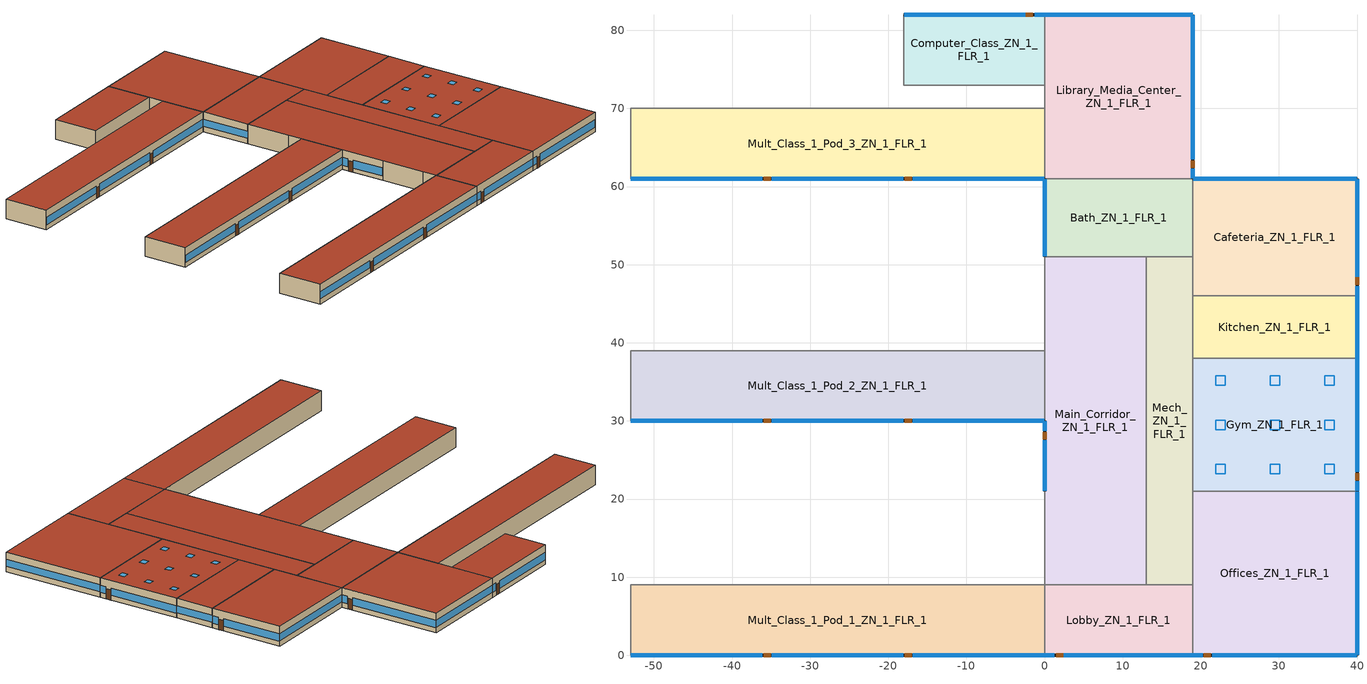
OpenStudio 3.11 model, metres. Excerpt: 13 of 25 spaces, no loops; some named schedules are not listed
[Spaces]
Library_Media_Center_ZN_1_FLR_1
 floor ground (Foundation F 0.9W/m*K Perim 40.0m Area 399.0m2): 19,82 19,61 0,61 0,82 z0
 wall outside: 19,61 19,82 0,82 z0:4
 wall to Computer_Class_ZN_1_FLR_1: 0,82 0,73 z0:4
 wall to Bath_ZN_1_FLR_1: 0,61 19,61 z0:4
 wall to Mult_Class_1_Pod_3_ZN_1_FLR_1: 0,70 0,61 z0:4
 wall to Corridor_Pod_3_ZN_1_FLR_1: 0,73 0,70 z0:4
 window: 19,61.05 19,62.27 / 19,63.49 19,81.95 z1.01:2.51; 18.95,82 0.05,82 z1.1:2.51
 door: 19,62.4 19,63.31 z0:2.13
 roof outside: 19,61 19,82 0,82 0,61 z4
Main_Corridor_ZN_1_FLR_1
 floor ground (Foundation F 0.9W/m*K Perim 9.0m Area 546.0m2): 13,51 13,9 0,9 0,51 z0
 wall outside: 0,30 0,21 z0:4
 wall to Lobby_ZN_1_FLR_1: 0,9 13,9 z0:4
 wall to Mult_Class_2_Pod_2_ZN_1_FLR_1: 0,51 0,42 z0:4
 wall to Mult_Class_2_Pod_1_ZN_1_FLR_1: 0,21 0,12 z0:4
 wall to Corridor_Pod_1_ZN_1_FLR_1: 0,12 0,9 z0:4
 wall to Bath_ZN_1_FLR_1: 13,51 0,51 z0:4
 wall to Mech_ZN_1_FLR_1: 13,9 13,51 z0:4
 wall to Corridor_Pod_2_ZN_1_FLR_1: 0,42 0,39 z0:4
 wall to Mult_Class_1_Pod_2_ZN_1_FLR_1: 0,39 0,30 z0:4
 window: 0,29.95 0,28.73 / 0,27.51 0,21.05 z0.88:2.52
 door: 0,28.58 0,27.67 z0:2.13
 roof outside: 13,9 13,51 0,51 0,9 z4
Kitchen_ZN_1_FLR_1
 floor ground (Foundation F 0.9W/m*K Perim 8.0m Area 168.0m2): 40,46 40,38 19,38 19,46 z0
 wall outside: 40,38 40,46 z0:4
 wall to Mech_ZN_1_FLR_1: 19,46 19,38 z0:4
 wall to Cafeteria_ZN_1_FLR_1: 40,46 19,46 z0:4
 wall to Gym_ZN_1_FLR_1: 19,38 40,38 z0:4
 window: 40,38.05 40,45.95 z1.1:2.52
 roof outside: 40,38 40,46 19,46 19,38 z4
Computer_Class_ZN_1_FLR_1
 floor ground (Foundation F 0.9W/m*K Perim 18.0m Area 162.0m2): 0,82 0,73 -18,73 -18,82 z0
 wall outside: 0,82 -18,82 z0:4
 wall to Corridor_Pod_3_ZN_1_FLR_1: -18,73 0,73 z0:4
 wall to Mult_Class_2_Pod_3_ZN_1_FLR_1: -18,82 -18,73 z0:4
 window: -0.05,82 -1.27,82 / -2.49,82 -17.95,82 z1:2.51
 door: -1.5,82 -2.42,82 z0:2.13
 roof outside: 0,73 0,82 -18,82 -18,73 z4
Mech_ZN_1_FLR_1
 floor ground (Foundation F 0.9W/m*K Perim 0.0m Area 252.0m2): 19,51 19,9 13,9 13,51 z0
 wall to Lobby_ZN_1_FLR_1: 13,9 19,9 z0:4
 wall to Offices_ZN_1_FLR_1: 19,9 19,21 z0:4
 wall to Gym_ZN_1_FLR_1: 19,21 19,38 z0:4
 wall to Bath_ZN_1_FLR_1: 19,51 13,51 z0:4
 wall to Cafeteria_ZN_1_FLR_1: 19,46 19,51 z0:4
 roof outside: 19,9 19,51 13,51 13,9 z4
Mult_Class_1_Pod_1_ZN_1_FLR_1
 floor ground (Foundation F 0.9W/m*K Perim 53.0m Area 477.0m2): 0,9 0,0 -53,0 -53,9 z0
 wall outside: -53,0 0,0 z0:4
 wall to Lobby_ZN_1_FLR_1: 0,0 0,9 z0:4
 wall to Corridor_Pod_1_ZN_1_FLR_1: 0,9 -53,9 z0:4
 wall to Corner_Class_1_Pod_1_ZN_1_FLR_1: -53,9 -53,0 z0:4
 window: -52.95,0 -36.13,0 / -34.91,0 -18.09,0 / -16.87,0 -0.05,0 z1.03:2.5
 door: -35.94,0 -35.02,0 / -17.88,0 -16.97,0 z0:2.13
 roof outside: 0,0 0,9 -53,9 -53,0 z4
Mult_Class_1_Pod_2_ZN_1_FLR_1
 floor ground (Foundation F 0.9W/m*K Perim 53.0m Area 477.0m2): 0,39 0,30 -53,30 -53,39 z0
 wall outside: -53,30 0,30 z0:4
 wall to Corner_Class_1_Pod_2_ZN_1_FLR_1: -53,39 -53,30 z0:4
 wall to Corridor_Pod_2_ZN_1_FLR_1: 0,39 -53,39 z0:4
 window: -52.95,30 -36.13,30 / -34.91,30 -18.09,30 / -16.87,30 -0.05,30 z1.03:2.5
 door: -35.94,30 -35.03,30 / -17.89,30 -16.98,30 z0:2.13
 roof outside: 0,30 0,39 -53,39 -53,30 z4
Cafeteria_ZN_1_FLR_1
 floor ground (Foundation F 0.9W/m*K Perim 36.0m Area 315.0m2): 40,61 40,46 19,46 19,61 z0
 wall outside: 40,46 40,61 19,61 z0:4
 wall to Bath_ZN_1_FLR_1: 19,61 19,51 z0:4
 window: 39.95,61 19.05,61 z1.1:2.51; 40,46.05 40,47.27 / 40,48.49 40,60.95 z0.97:2.51
 door: 40,47.45 40,48.37 z0:2.13
 roof outside: 40,46 40,61 19,61 19,46 z4
Bath_ZN_1_FLR_1
 floor ground (Foundation F 0.9W/m*K Perim 10.0m Area 190.0m2): 19,61 19,51 0,51 0,61 z0
 wall outside: 0,61 0,51 z0:4
 window: 0,60.95 0,51.05 z1.1:2.51
 roof outside: 19,51 19,61 0,61 0,51 z4
Gym_ZN_1_FLR_1
 floor ground (Foundation F 0.9W/m*K Perim 17.0m Area 357.0m2): 40,38 40,21 19,21 19,38 z0
 wall outside: 40,21 40,38 z0:4
 wall to Offices_ZN_1_FLR_1: 19,21 40,21 z0:4
 window: 40,21.05 40,22.27 / 40,23.49 40,37.95 z0.99:2.51
 door: 40,22.38 40,23.3 z0:2.13
 roof outside: 40,21 40,38 19,38 19,21 z4
 skylight: 21.89,23.22 23.11,23.22 23.11,24.44 21.89,24.44 z4; 28.89,23.22 30.11,23.22 30.11,24.44 28.89,24.44 z4; 35.89,23.22 37.11,23.22 37.11,24.44 35.89,24.44 z4; 21.89,28.89 23.11,28.89 23.11,30.11 21.89,30.11 z4; 28.89,28.89 30.11,28.89 30.11,30.11 28.89,30.11 z4; 35.89,28.89 37.11,28.89 37.11,30.11 35.89,30.11 z4; 21.89,34.56 23.11,34.56 23.11,35.78 21.89,35.78 z4; 28.89,34.56 30.11,34.56 30.11,35.78 28.89,35.78 z4; 35.89,34.56 37.11,34.56 37.11,35.78 35.89,35.78 z4
Lobby_ZN_1_FLR_1
 floor ground (Foundation F 0.9W/m*K Perim 19.0m Area 171.0m2): 19,9 19,0 0,0 0,9 z0
 wall outside: 0,0 19,0 z0:4
 wall to Offices_ZN_1_FLR_1: 19,0 19,9 z0:4
 window: 0.05,0 1.27,0 / 2.49,0 18.95,0 z1:2.51
 door: 1.5,0 2.41,0 z0:2.13
 roof outside: 19,0 19,9 0,9 0,0 z4
Offices_ZN_1_FLR_1
 floor ground (Foundation F 0.9W/m*K Perim 42.0m Area 441.0m2): 40,21 40,0 19,0 19,21 z0
 wall outside: 19,0 40,0 40,21 z0:4
 window: 19.05,0 20.27,0 / 21.49,0 39.95,0 z1.01:2.51; 40,0.05 40,20.95 z1.1:2.51
 door: 20.39,0 21.3,0 z0:2.13
 roof outside: 40,0 40,21 19,21 19,0 z4
Mult_Class_1_Pod_3_ZN_1_FLR_1
 floor ground (Foundation F 0.9W/m*K Perim 53.0m Area 477.0m2): 0,70 0,61 -53,61 -53,70 z0
 wall outside: -53,61 0,61 z0:4
 wall to Corridor_Pod_3_ZN_1_FLR_1: 0,70 -53,70 z0:4
 wall to Corner_Class_1_Pod_3_ZN_1_FLR_1: -53,70 -53,61 z0:4
 window: -52.95,61 -36.13,61 / -34.91,61 -18.09,61 / -16.87,61 -0.05,61 z1.03:2.5
 door: -35.96,61 -35.05,61 / -17.92,61 -17.01,61 z0:2.13
 roof outside: 0,61 0,70 -53,70 -53,61 z4
[Site]
New York-John F Kennedy Intl AP_NY_USA: Latitude {deg}=40.65; Longitude {deg}=-73.8; Time Zone {hr}=-5; Elevation {m}=5; Terrain=City
[Building]
DOE Prototype PrimarySchool: North Axis {deg}=0; Default Construction Set=90.1-2013 - PriSchl - ASHRAE 169-2013-4A; Standards Number of Stories=1; Standards Number of Above Ground Stories=1; Standards Building Type=PrimarySchool
[SizingPeriod:DesignDay] Barometric Pressure {Pa}=101241; Rain Indicator=No; Snow Indicator=No; Day of Month=21; Daylight Saving Time Indicator=No; Humidity Condition Type=Wetbulb; Dry-Bulb Temperature Range Modifier Type=DefaultMultipliers
Name | Maximum Dry-Bulb Temperature {C} | Daily Dry-Bulb Temperature Range {deltaC} | Wind Speed {m/s} | Wind Direction {deg} | Month | Day Type | Wetbulb or DewPoint at Maximum Dry-Bulb {C} | Solar Model Indicator | ASHRAE Clear Sky Optical Depth for Beam Irradiance | ASHRAE Clear Sky Optical Depth for Diffuse Irradiance | Sky Clearness
New.York-John.F.Kennedy.Intl.AP_NY_USA Ann Clg .4% Condns DB=>MWB | 32.1 | 7.4 | 5.6 | 230 | 7 | SummerDesignDay | 23.1 | ASHRAETau | 0.541 | 1.8
New.York-John.F.Kennedy.Intl.AP_NY_USA Ann Clg .4% Condns WB=>MDB | 29.1 | 7.4 | 5.6 | 230 | 7 | SummerDesignDay | 25 | ASHRAETau | 0.541 | 1.8
New.York-John.F.Kennedy.Intl.AP_NY_USA Ann Htg 99.6% Condns DB | -10.7 | 0 | 7.5 | 320 | 1 | WinterDesignDay | -10.7 | ASHRAEClearSky |  |  | 0
[ClimateZones]
Climate Zone Institution Name 1=ASHRAE; Climate Zone Document Name 1=ANSI/ASHRAE Standard 169; Climate Zone Document Year 1=2006; Climate Zone Value 1=4A
[Site:WaterMainsTemperature]
Calculation Method=Correlation; Annual Average Outdoor Air Temperature {C}=12.4667; Maximum Difference In Monthly Average Outdoor Air Temperatures {deltaC}=25.2; Temperature Multiplier=1; Temperature Offset {deltaC}=0
[Site:GroundTemperature:Shallow]
6, 2.1, 1.1, 2, 7.2, 13.1, 18.7, 22.7, 23.9, 22, 17.5, 11.7
[Site:GroundTemperature:Deep]
11.8, 9, 7.2, 6.7, 7.7, 10.1, 13, 15.9, 17.8, 18.2, 17.1, 14.8
[Site:GroundTemperature:FCfactorMethod]
January Ground Temperature {C}=14; February Ground Temperature {C}=7.3; March Ground Temperature {C}=3.3; April Ground Temperature {C}=1.2; May Ground Temperature {C}=-0.2; June Ground Temperature {C}=5.6; July Ground Temperature {C}=10.9; August Ground Temperature {C}=16.1; September Ground Temperature {C}=21.7; October Ground Temperature {C}=25; November Ground Temperature {C}=24.8; December Ground Temperature {C}=19.9
[Construction:FfactorGroundFloor] F-Factor {W/m-K}=0.899982
Name | Area {m2} | PerimeterExposed {m}
Foundation F 0.9W/m*K Perim 19.0m Area 171.0m2 | 171 | 19
Foundation F 0.9W/m*K Perim 40.0m Area 399.0m2 | 399 | 40
Foundation F 0.9W/m*K Perim 17.0m Area 357.0m2 | 357 | 17
Foundation F 0.9W/m*K Perim 53.0m Area 477.0m2 | 477 | 53
Foundation F 0.9W/m*K Perim 8.0m Area 168.0m2 | 168 | 8
Foundation F 0.9W/m*K Perim 9.0m Area 546.0m2 | 546 | 9
Foundation F 0.9W/m*K Perim 18.0m Area 162.0m2 | 162 | 18
Foundation F 0.9W/m*K Perim 0.0m Area 252.0m2 | 252 | 0
Foundation F 0.9W/m*K Perim 36.0m Area 315.0m2 | 315 | 36
Foundation F 0.9W/m*K Perim 42.0m Area 441.0m2 | 441 | 42
Foundation F 0.9W/m*K Perim 10.0m Area 190.0m2 | 190 | 10
[DefaultConstructionSet]
90.1-2013 - PriSchl - ASHRAE 169-2013-4A: Default Exterior Surface Constructions=Default Surface Constructions 1; Default Interior Surface Constructions=Default Surface Constructions 2; Default Ground Contact Surface Constructions=Default Surface Constructions 3; Default Exterior SubSurface Constructions=Default Sub Surface Constructions 1; Default Interior SubSurface Constructions=Default Sub Surface Constructions 2; Interior Partition Construction=Typical Interior Partition
[DefaultSurfaceConstructions]
Name | Floor Construction | Wall Construction | Roof Ceiling Construction
Default Surface Constructions 1 | Typical Insulated Exterior Mass Floor R-17.54 | Typical Insulated Steel Framed Exterior Wall R-15.63 | Typical IEAD Roof R-31.25
Default Surface Constructions 2 | Typical Interior Floor | Typical Interior Wall | Typical Interior Ceiling
Default Surface Constructions 3 | Typical Insulated Carpeted 8in Slab Floor | Typical Insulated Basement Mass Wall
[Construction]
Typical Insulated Exterior Mass Floor R-17.54: Typical Insulation R-14.97, 4 in. Normalweight Concrete Floor, Typical Carpet Pad
Typical Insulated Steel Framed Exterior Wall R-15.63: 25mm Stucco, 5/8 in. Gypsum Board, Typical Insulation R-13.45, 5/8 in. Gypsum Board
Typical IEAD Roof R-31.25: Roof Membrane, Typical Insulation R-30.13, Metal Roof Surface
Typical Interior Floor: 100mm Normalweight concrete floor, CP02 CARPET PAD
Typical Interior Wall: G01 13mm gypsum board, G01 13mm gypsum board
Typical Interior Ceiling: CP02 CARPET PAD, 100mm Normalweight concrete floor
Typical Insulated Carpeted 8in Slab Floor: 8 in. Normalweight Concrete Floor, Typical Carpet Pad
Typical Insulated Basement Mass Wall: 8 in. Concrete Block Basement Wall
U 0.42 SHGC 0.4 Simple Glazing: U 0.42 SHGC 0.4 Simple Glazing
U 0.5 SHGC 0.4 Simple Glazing: U 0.5 SHGC 0.4 Simple Glazing
Typical Insulated Metal Door R-2.0: F08 Metal surface, Typical Insulation R-1.15
U 0.77 SHGC 0.4 Simple Glazing: U 0.77 SHGC 0.4 Simple Glazing
Typical Overhead Door R-2.0: Typical Insulation R-1.15 1
Typical Interior Window: Clear 3mm
Typical Interior Door; Typical Interior Partition: G05 25mm wood
InteriorFurnishings: Std Wood 6inch
[Material:NoMass] Roughness=Smooth; Thermal Absorptance=0.9; Solar Absorptance=0.7
Name | Thermal Resistance {m2-K/W} | Visible Absorptance
Typical Insulation R-14.97 | 2.63723 | 0.7
Typical Carpet Pad; CP02 CARPET PAD | 0.21648 | 0.8
Typical Insulation R-13.45 | 2.368 | 0.7
Typical Insulation R-30.13 | 5.30668 | 0.7
Typical Insulation R-1.15 | 0.202509 | 0.7
Typical Insulation R-1.15 1 | 0.202527 | 0.7
[Material] Thermal Absorptance=0.9
Name | Roughness | Thickness {m} | Conductivity {W/m-K} | Density {kg/m3} | Specific Heat {J/kg-K} | Solar Absorptance | Visible Absorptance
4 in. Normalweight Concrete Floor | MediumRough | 0.1016 | 2.31 | 2322 | 832 | 0.7 | 0.7
25mm Stucco | Smooth | 0.0254 | 0.72 | 1856 | 840 | 0.7 | 0.7
5/8 in. Gypsum Board | MediumSmooth | 0.0159 | 0.16 | 800 | 1090 | 0.7 | 0.7
Roof Membrane | VeryRough | 0.0095 | 0.16 | 1121.29 | 1460 | 0.7 | 0.7
Metal Roof Surface; F08 Metal surface | Smooth | 0.0008 | 45.28 | 7824 | 500 | 0.7 | 0.7
100mm Normalweight concrete floor | MediumRough | 0.1016 | 2.31045 | 2322 | 832.557 | 0.7 | 0.7
G01 13mm gypsum board | Smooth | 0.0127 | 0.160031 | 800.001 | 1090.73 | 0.7 | 0.5
8 in. Normalweight Concrete Floor | MediumRough | 0.2032 | 2.31 | 2322 | 832 | 0.7 | 0.7
8 in. Concrete Block Basement Wall | MediumRough | 0.2032 | 1.326 | 1842 | 912 | 0.7 | 0.7
G05 25mm wood | MediumSmooth | 0.0254 | 0.15 | 608 | 1630 | 0.5 | 0.5
Std Wood 6inch | MediumSmooth | 0.15 | 0.12 | 540 | 1210 | 0.7 | 0.7
[DefaultSubSurfaceConstructions]
Name | Fixed Window Construction | Operable Window Construction | Door Construction | Glass Door Construction | Overhead Door Construction | Skylight Construction | Tubular Daylight Dome Construction | Tubular Daylight Diffuser Construction
Default Sub Surface Constructions 1 | U 0.42 SHGC 0.4 Simple Glazing | U 0.5 SHGC 0.4 Simple Glazing | Typical Insulated Metal Door R-2.0 | U 0.77 SHGC 0.4 Simple Glazing | Typical Overhead Door R-2.0 | U 0.5 SHGC 0.4 Simple Glazing | Typical Interior Window | Typical Interior Window
Default Sub Surface Constructions 2 | Typical Interior Window | Typical Interior Window | Typical Interior Door
[WindowMaterial:SimpleGlazingSystem] Solar Heat Gain Coefficient=0.4; Visible Transmittance=0.81
Name | U-Factor {W/m2-K}
U 0.42 SHGC 0.4 Simple Glazing | 2.38487
U 0.5 SHGC 0.4 Simple Glazing | 2.83913
U 0.77 SHGC 0.4 Simple Glazing | 4.37226
[WindowMaterial:Glazing]
Clear 3mm: Optical Data Type=SpectralAverage; Thickness {m}=0.003; Solar Transmittance at Normal Incidence=0.837; Front Side Solar Reflectance at Normal Incidence=0.075; Back Side Solar Reflectance at Normal Incidence=0.075; Visible Transmittance at Normal Incidence=0.898; Front Side Visible Reflectance at Normal Incidence=0.081; Back Side Visible Reflectance at Normal Incidence=0.081; Infrared Transmittance at Normal Incidence=0; Front Side Infrared Hemispherical Emissivity=0.84; Back Side Infrared Hemispherical Emissivity=0.84; Conductivity {W/m-K}=0.9; Dirt Correction Factor for Solar and Visible Transmittance=1; Solar Diffusing=No
[Space] Building Story=Building Story 1; Part of Total Floor Area=Yes
Name | Space Type | Thermal Zone
Library_Media_Center_ZN_1_FLR_1 | PrimarySchool Library - 90.1-2013 | TZ-Library_Media_Center_ZN_1_FLR_1
Main_Corridor_ZN_1_FLR_1 | PrimarySchool Corridor - 90.1-2013 | TZ-Main_Corridor_ZN_1_FLR_1
Kitchen_ZN_1_FLR_1 | PrimarySchool Kitchen - 90.1-2013 | TZ-Kitchen_ZN_1_FLR_1
Mult_Class_1_Pod_3_ZN_1_FLR_1 | PrimarySchool Classroom - 90.1-2013 | TZ-Mult_Class_1_Pod_3_ZN_1_FLR_1
Computer_Class_ZN_1_FLR_1 | PrimarySchool ComputerRoom - 90.1-2013 | TZ-Computer_Class_ZN_1_FLR_1
Mult_Class_1_Pod_2_ZN_1_FLR_1 | PrimarySchool Classroom - 90.1-2013 | TZ-Mult_Class_1_Pod_2_ZN_1_FLR_1
Mult_Class_1_Pod_1_ZN_1_FLR_1 | PrimarySchool Classroom - 90.1-2013 | TZ-Mult_Class_1_Pod_1_ZN_1_FLR_1
Mech_ZN_1_FLR_1 | PrimarySchool Mechanical - 90.1-2013 | TZ-Mech_ZN_1_FLR_1
Cafeteria_ZN_1_FLR_1 | PrimarySchool Cafeteria - 90.1-2013 | TZ-Cafeteria_ZN_1_FLR_1
Bath_ZN_1_FLR_1 | PrimarySchool Restroom - 90.1-2013 | TZ-Bath_ZN_1_FLR_1
Offices_ZN_1_FLR_1 | PrimarySchool Office - 90.1-2013 | TZ-Offices_ZN_1_FLR_1
Gym_ZN_1_FLR_1 | PrimarySchool Gym - 90.1-2013 | TZ-Gym_ZN_1_FLR_1
Lobby_ZN_1_FLR_1 | PrimarySchool Lobby - 90.1-2013 | TZ-Lobby_ZN_1_FLR_1
[BuildingStory]
Building Story 1: Nominal Z Coordinate {m}=0
[ThermalZone] Use Ideal Air Loads=No
Name | Primary Daylighting Control | Fraction of Zone Controlled by Primary Daylighting Control | Secondary Daylighting Control | Fraction of Zone Controlled by Secondary Daylighting Control | Thermostat
TZ-Mult_Class_1_Pod_2_ZN_1_FLR_1 | Mult_Class_1_Pod_2_ZN_1_FLR_1 Daylt Sensor 1 | 0.278 | Mult_Class_1_Pod_2_ZN_1_FLR_1 Daylt Sensor 2 | 0.278 | PrimarySchool Classroom - 90.1-2013 Thermostat
TZ-Lobby_ZN_1_FLR_1 | Lobby_ZN_1_FLR_1 Daylt Sensor 1 | 0.279 | Lobby_ZN_1_FLR_1 Daylt Sensor 2 | 0.279 | PrimarySchool Lobby - 90.1-2013 Thermostat
TZ-Mult_Class_1_Pod_3_ZN_1_FLR_1 | Mult_Class_1_Pod_3_ZN_1_FLR_1 Daylt Sensor 1 | 0.278 | Mult_Class_1_Pod_3_ZN_1_FLR_1 Daylt Sensor 2 | 0.278 | PrimarySchool Classroom - 90.1-2013 Thermostat 3
TZ-Main_Corridor_ZN_1_FLR_1 | Main_Corridor_ZN_1_FLR_1 Daylt Sensor 1 | 0.053 | Main_Corridor_ZN_1_FLR_1 Daylt Sensor 2 | 0.053 | PrimarySchool Corridor - 90.1-2013 Thermostat 1
TZ-Bath_ZN_1_FLR_1 | Bath_ZN_1_FLR_1 Daylt Sensor 1 | 0.132 | Bath_ZN_1_FLR_1 Daylt Sensor 2 | 0.132 | PrimarySchool Restroom - 90.1-2013 Thermostat
TZ-Gym_ZN_1_FLR_1 | Gym_ZN_1_FLR_1 Daylt Sensor 1 | 0.487 | Gym_ZN_1_FLR_1 Daylt Sensor 2 | 0.487 | PrimarySchool Gym - 90.1-2013 Thermostat
TZ-Offices_ZN_1_FLR_1 | Offices_ZN_1_FLR_1 Daylt Sensor 1 | 0.224 |  |  | PrimarySchool Office - 90.1-2013 Thermostat
TZ-Computer_Class_ZN_1_FLR_1 | Computer_Class_ZN_1_FLR_1 Daylt Sensor 1 | 0.279 | Computer_Class_ZN_1_FLR_1 Daylt Sensor 2 | 0.279 | PrimarySchool ComputerRoom - 90.1-2013 Thermostat
TZ-Library_Media_Center_ZN_1_FLR_1 | Library_Media_Center_ZN_1_FLR_1 Daylt Sensor 1 | 0.236 | Library_Media_Center_ZN_1_FLR_1 Daylt Sensor 2 | 0.204 | PrimarySchool Library - 90.1-2013 Thermostat
TZ-Kitchen_ZN_1_FLR_1 | Kitchen_ZN_1_FLR_1 Daylt Sensor 1 | 0.12 | Kitchen_ZN_1_FLR_1 Daylt Sensor 2 | 0.12 | PrimarySchool Kitchen - 90.1-2013 Thermostat
TZ-Cafeteria_ZN_1_FLR_1 | Cafeteria_ZN_1_FLR_1 Daylt Sensor 1 | 0.267 | Cafeteria_ZN_1_FLR_1 Daylt Sensor 2 | 0.227 | PrimarySchool Cafeteria - 90.1-2013 Thermostat
TZ-Mech_ZN_1_FLR_1 |  |  |  |  | PrimarySchool Mechanical - 90.1-2013 Thermostat
TZ-Mult_Class_1_Pod_1_ZN_1_FLR_1 | Mult_Class_1_Pod_1_ZN_1_FLR_1 Daylt Sensor 1 | 0.278 | Mult_Class_1_Pod_1_ZN_1_FLR_1 Daylt Sensor 2 | 0.278 | PrimarySchool Classroom - 90.1-2013 Thermostat 5
[SpaceType] Standards Building Type=PrimarySchool
Name | Default Schedule Set | Design Specification Outdoor Air Object | Standards Space Type
PrimarySchool Office - 90.1-2013 | PrimarySchool Office Schedule Set | PrimarySchool Office Ventilation | Office
PrimarySchool Lobby - 90.1-2013 | PrimarySchool Lobby Schedule Set | PrimarySchool Lobby Ventilation | Lobby
PrimarySchool Gym - 90.1-2013 | PrimarySchool Gym Schedule Set | PrimarySchool Gym Ventilation | Gym
PrimarySchool Mechanical - 90.1-2013 | PrimarySchool Mechanical Schedule Set | PrimarySchool Mechanical Ventilation | Mechanical
PrimarySchool Cafeteria - 90.1-2013 | PrimarySchool Cafeteria Schedule Set | PrimarySchool Cafeteria Ventilation | Cafeteria
PrimarySchool Kitchen - 90.1-2013 | PrimarySchool Kitchen Schedule Set | PrimarySchool Kitchen Ventilation | Kitchen
PrimarySchool Restroom - 90.1-2013 | PrimarySchool Restroom Schedule Set | PrimarySchool Restroom Ventilation | Restroom
PrimarySchool Corridor - 90.1-2013 | PrimarySchool Corridor Schedule Set | PrimarySchool Corridor Ventilation | Corridor
PrimarySchool Classroom - 90.1-2013 | PrimarySchool Classroom Schedule Set | PrimarySchool Classroom Ventilation | Classroom
PrimarySchool ComputerRoom - 90.1-2013 | PrimarySchool ComputerRoom Schedule Set | PrimarySchool ComputerRoom Ventilation | ComputerRoom
PrimarySchool Library - 90.1-2013 | PrimarySchool Library Schedule Set | PrimarySchool Library Ventilation | Library
[People:Definition] Number of People Calculation Method=People/Area; Fraction Radiant=0.3; Thermal Comfort Model Type 1=AdaptiveASH55
Name | People per Space Floor Area {person/m2}
PrimarySchool Cafeteria People Definition | 1.07639
PrimarySchool Classroom People Definition; PrimarySchool ComputerRoom People Definition | 0.269098
PrimarySchool Gym People Definition | 0.322917
PrimarySchool Kitchen People Definition | 0.160705
PrimarySchool Library People Definition | 0.107639
PrimarySchool Office People Definition | 0.0538196
[People] Work Efficiency Schedule=Work Efficiency Schedule; Clothing Insulation Calculation Method=ClothingInsulationSchedule; Clothing Insulation Schedule=Clothing Schedule; Air Velocity Schedule=Air Velocity Schedule; Multiplier=1
Name | People Definition | Space or SpaceType
PrimarySchool Cafeteria People | PrimarySchool Cafeteria People Definition | PrimarySchool Cafeteria - 90.1-2013
PrimarySchool Classroom People | PrimarySchool Classroom People Definition | PrimarySchool Classroom - 90.1-2013
PrimarySchool ComputerRoom People | PrimarySchool ComputerRoom People Definition | PrimarySchool ComputerRoom - 90.1-2013
PrimarySchool Gym People | PrimarySchool Gym People Definition | PrimarySchool Gym - 90.1-2013
PrimarySchool Kitchen People | PrimarySchool Kitchen People Definition | PrimarySchool Kitchen - 90.1-2013
PrimarySchool Library People | PrimarySchool Library People Definition | PrimarySchool Library - 90.1-2013
PrimarySchool Office People | PrimarySchool Office People Definition | PrimarySchool Office - 90.1-2013
[Lights:Definition] Design Level Calculation Method=Watts/Area; Fraction Radiant=0.37; Fraction Visible=0.2; Return Air Fraction=0
Name | Watts per Space Floor Area {W/m2}
PrimarySchool Cafeteria Lights Definition | 6.99654
PrimarySchool Classroom Lights Definition; PrimarySchool ComputerRoom Lights Definition | 13.3472
PrimarySchool Corridor Lights Definition | 7.10418
PrimarySchool Gym Lights Definition | 7.75002
PrimarySchool Kitchen Lights Definition | 13.0243
PrimarySchool Library Lights Definition | 12.8091
PrimarySchool Lobby Lights Definition | 9.68752
PrimarySchool Mechanical Lights Definition | 4.52084
PrimarySchool Office Lights Definition | 11.9479
PrimarySchool Restroom Lights Definition | 10.5486
[Lights] Fraction Replaceable=1
Name | Lights Definition | Space or SpaceType
PrimarySchool Cafeteria Lights | PrimarySchool Cafeteria Lights Definition | PrimarySchool Cafeteria - 90.1-2013
PrimarySchool Classroom Lights | PrimarySchool Classroom Lights Definition | PrimarySchool Classroom - 90.1-2013
PrimarySchool ComputerRoom Lights | PrimarySchool ComputerRoom Lights Definition | PrimarySchool ComputerRoom - 90.1-2013
PrimarySchool Corridor Lights | PrimarySchool Corridor Lights Definition | PrimarySchool Corridor - 90.1-2013
PrimarySchool Gym Lights | PrimarySchool Gym Lights Definition | PrimarySchool Gym - 90.1-2013
PrimarySchool Kitchen Lights | PrimarySchool Kitchen Lights Definition | PrimarySchool Kitchen - 90.1-2013
PrimarySchool Library Lights | PrimarySchool Library Lights Definition | PrimarySchool Library - 90.1-2013
PrimarySchool Lobby Lights | PrimarySchool Lobby Lights Definition | PrimarySchool Lobby - 90.1-2013
PrimarySchool Mechanical Lights | PrimarySchool Mechanical Lights Definition | PrimarySchool Mechanical - 90.1-2013
PrimarySchool Office Lights | PrimarySchool Office Lights Definition | PrimarySchool Office - 90.1-2013
PrimarySchool Restroom Lights | PrimarySchool Restroom Lights Definition | PrimarySchool Restroom - 90.1-2013
[ElectricEquipment:Definition] Design Level Calculation Method=Watts/Area
Name | Watts per Space Floor Area {W/m2} | Fraction Latent | Fraction Radiant | Fraction Lost
PrimarySchool Cafeteria Elec Equip Definition | 25.3899 | 0 | 0.5 | 0
PrimarySchool Classroom Elec Equip Definition; PrimarySchool Library Elec Equip Definition | 14.9995 | 0 | 0.5 | 0
PrimarySchool ComputerRoom Elec Equip Definition | 20.0004 | 0 | 0.5 | 0
PrimarySchool Corridor Elec Equip Definition; PrimarySchool Lobby Elec Equip Definition; PrimarySchool Restroom Elec Equip Definition | 3.99987 | 0 | 0.5 | 0
PrimarySchool Gym Elec Equip Definition | 4.99984 | 0 | 0.5 | 0
PrimarySchool Kitchen Elec Equip Definition | 190.45 | 0.25 | 0.3 | 0.2
PrimarySchool Mechanical Elec Equip Definition | 9.99967 | 0 | 0.5 | 0
PrimarySchool Office Elec Equip Definition | 10.8005 | 0 | 0.5 | 0
[ElectricEquipment]
Name | Electric Equipment Definition | Space or SpaceType
PrimarySchool Cafeteria Elec Equip | PrimarySchool Cafeteria Elec Equip Definition | PrimarySchool Cafeteria - 90.1-2013
PrimarySchool Classroom Elec Equip | PrimarySchool Classroom Elec Equip Definition | PrimarySchool Classroom - 90.1-2013
PrimarySchool ComputerRoom Elec Equip | PrimarySchool ComputerRoom Elec Equip Definition | PrimarySchool ComputerRoom - 90.1-2013
PrimarySchool Corridor Elec Equip | PrimarySchool Corridor Elec Equip Definition | PrimarySchool Corridor - 90.1-2013
PrimarySchool Gym Elec Equip | PrimarySchool Gym Elec Equip Definition | PrimarySchool Gym - 90.1-2013
PrimarySchool Kitchen Elec Equip | PrimarySchool Kitchen Elec Equip Definition | PrimarySchool Kitchen - 90.1-2013
PrimarySchool Library Elec Equip | PrimarySchool Library Elec Equip Definition | PrimarySchool Library - 90.1-2013
PrimarySchool Lobby Elec Equip | PrimarySchool Lobby Elec Equip Definition | PrimarySchool Lobby - 90.1-2013
PrimarySchool Mechanical Elec Equip | PrimarySchool Mechanical Elec Equip Definition | PrimarySchool Mechanical - 90.1-2013
PrimarySchool Office Elec Equip | PrimarySchool Office Elec Equip Definition | PrimarySchool Office - 90.1-2013
PrimarySchool Restroom Elec Equip | PrimarySchool Restroom Elec Equip Definition | PrimarySchool Restroom - 90.1-2013
[DesignSpecification:OutdoorAir] Outdoor Air Method=Sum
Name | Outdoor Air Flow per Person {m3/s-person} | Outdoor Air Flow per Floor Area {m3/s-m2}
PrimarySchool Cafeteria Ventilation; PrimarySchool Kitchen Ventilation | 0.00353961 | 0.0009144
PrimarySchool Classroom Ventilation; PrimarySchool ComputerRoom Ventilation; PrimarySchool Library Ventilation | 0.00471947 | 0.0006096
PrimarySchool Corridor Ventilation; PrimarySchool Lobby Ventilation; PrimarySchool Restroom Ventilation |  | 0.0003048
PrimarySchool Gym Ventilation |  | 0.001524
PrimarySchool Mechanical Ventilation |  | 0.0006096
PrimarySchool Office Ventilation | 0.00235974 | 0.0003048
[DefaultScheduleSet] People Activity Level Schedule=SchoolPrimary ACTIVITY_SCH
Name | Number of People Schedule | Lighting Schedule | Electric Equipment Schedule | Gas Equipment Schedule
PrimarySchool Cafeteria Schedule Set | SchoolPrimary BLDG_OCC_SCH_Cafeteria | SchoolPrimary BLDG_LIGHT_SCH_2013 | SchoolPrimary KITCHEN_ELEC_EQUIP_SCH
PrimarySchool Classroom Schedule Set | SchoolPrimary BLDG_OCC_SCH | SchoolPrimary BLDG_LIGHT_CLASSROOM_SCH_2013 | SchoolPrimary BLDG_EQUIP_SCH_2013
PrimarySchool ComputerRoom Schedule Set | SchoolPrimary BLDG_OCC_SCH_Extend | SchoolPrimary BLDG_LIGHT_CLASSROOM_SCH_2013 | SchoolPrimary BLDG_EQUIP_SCH_2013
PrimarySchool Corridor Schedule Set | SchoolPrimary BLDG_OCC_SCH | SchoolPrimary BLDG_LIGHT_CORRIDOR_SCH_2013 | SchoolPrimary BLDG_EQUIP_SCH_2013
PrimarySchool Gym Schedule Set | SchoolPrimary BLDG_OCC_SCH_Gym | SchoolPrimary BLDG_LIGHT_GYM_SCH_2013 | SchoolPrimary BLDG_EQUIP_SCH_2013
PrimarySchool Kitchen Schedule Set | SchoolPrimary BLDG_OCC_SCH | SchoolPrimary BLDG_LIGHT_SCH_2013 | SchoolPrimary KITCHEN_ELEC_EQUIP_SCH | SchoolPrimary KITCHEN_GAS_EQUIP_SCH
PrimarySchool Library Schedule Set | SchoolPrimary BLDG_OCC_SCH | SchoolPrimary BLDG_LIGHT_LIBRARY_SCH_2013 | SchoolPrimary BLDG_EQUIP_SCH_2013
PrimarySchool Lobby Schedule Set | SchoolPrimary BLDG_OCC_SCH | SchoolPrimary BLDG_LIGHT_LOBBYFLR1_SCH_2013 | SchoolPrimary BLDG_EQUIP_SCH_2013
PrimarySchool Mechanical Schedule Set | SchoolPrimary BLDG_OCC_SCH | SchoolPrimary BLDG_LIGHT_SCH_2013 | SchoolPrimary BLDG_EQUIP_SCH_2013
PrimarySchool Office Schedule Set | SchoolPrimary BLDG_OCC_SCH_Offices | SchoolPrimary BLDG_LIGHT_SCH_2013 | SchoolPrimary BLDG_EQUIP_SCH_2013
PrimarySchool Restroom Schedule Set | SchoolPrimary BLDG_OCC_SCH | SchoolPrimary BLDG_LIGHT_BATH_SCH_2013 | SchoolPrimary BLDG_EQUIP_SCH_2013
[GasEquipment:Definition]
PrimarySchool Kitchen Gas Equip Definition: Design Level Calculation Method=Watts/Area; Watts per Space Floor Area {W/m2}=1431.24; Fraction Latent=0.1; Fraction Radiant=0.2; Fraction Lost=0.7
[GasEquipment]
PrimarySchool Kitchen Gas Equip: Gas Equipment Definition=PrimarySchool Kitchen Gas Equip Definition; Space or SpaceType=PrimarySchool Kitchen - 90.1-2013
[SpaceInfiltration:DesignFlowRate] Design Flow Rate Calculation Method=Flow/ExteriorArea; Flow per Exterior Surface Area {m3/s-m2}=0.000570329; Velocity Term Coefficient=0; Density Basis=Outdoor
Name | Space or SpaceType | Schedule | Constant Term Coefficient | Temperature Term Coefficient | Velocity Squared Term Coefficient
Lobby_ZN_1_FLR_1 HVAC On Infiltration | Lobby_ZN_1_FLR_1 | Infiltration HVAC On Schedule | -0.0028 | 0.0037 | 0.0336
Lobby_ZN_1_FLR_1 HVAC Off Infiltration | Lobby_ZN_1_FLR_1 | Infiltration HVAC Off Schedule | 0 | 0.0073 | 0.0397
Library_Media_Center_ZN_1_FLR_1 HVAC On Infiltration | Library_Media_Center_ZN_1_FLR_1 | Infiltration HVAC On Schedule | -0.0028 | 0.0037 | 0.0336
Library_Media_Center_ZN_1_FLR_1 HVAC Off Infiltration | Library_Media_Center_ZN_1_FLR_1 | Infiltration HVAC Off Schedule | 0 | 0.0073 | 0.0397
Gym_ZN_1_FLR_1 HVAC On Infiltration | Gym_ZN_1_FLR_1 | Infiltration HVAC On Schedule | -0.0028 | 0.0037 | 0.0336
Gym_ZN_1_FLR_1 HVAC Off Infiltration | Gym_ZN_1_FLR_1 | Infiltration HVAC Off Schedule | 0 | 0.0073 | 0.0397
Mult_Class_1_Pod_3_ZN_1_FLR_1 HVAC On Infiltration | Mult_Class_1_Pod_3_ZN_1_FLR_1 | Infiltration HVAC On Schedule | -0.0028 | 0.0037 | 0.0336
Mult_Class_1_Pod_3_ZN_1_FLR_1 HVAC Off Infiltration | Mult_Class_1_Pod_3_ZN_1_FLR_1 | Infiltration HVAC Off Schedule | 0 | 0.0073 | 0.0397
Kitchen_ZN_1_FLR_1 HVAC On Infiltration | Kitchen_ZN_1_FLR_1 | Infiltration HVAC On Schedule | -0.0028 | 0.0037 | 0.0336
Kitchen_ZN_1_FLR_1 HVAC Off Infiltration | Kitchen_ZN_1_FLR_1 | Infiltration HVAC Off Schedule | 0 | 0.0073 | 0.0397
Main_Corridor_ZN_1_FLR_1 HVAC On Infiltration | Main_Corridor_ZN_1_FLR_1 | Infiltration HVAC On Schedule | -0.0028 | 0.0037 | 0.0336
Main_Corridor_ZN_1_FLR_1 HVAC Off Infiltration | Main_Corridor_ZN_1_FLR_1 | Infiltration HVAC Off Schedule | 0 | 0.0073 | 0.0397
Mult_Class_1_Pod_1_ZN_1_FLR_1 HVAC On Infiltration | Mult_Class_1_Pod_1_ZN_1_FLR_1 | Infiltration HVAC On Schedule | -0.0028 | 0.0037 | 0.0336
Mult_Class_1_Pod_1_ZN_1_FLR_1 HVAC Off Infiltration | Mult_Class_1_Pod_1_ZN_1_FLR_1 | Infiltration HVAC Off Schedule | 0 | 0.0073 | 0.0397
Computer_Class_ZN_1_FLR_1 HVAC On Infiltration | Computer_Class_ZN_1_FLR_1 | Infiltration HVAC On Schedule | -0.0028 | 0.0037 | 0.0336
Computer_Class_ZN_1_FLR_1 HVAC Off Infiltration | Computer_Class_ZN_1_FLR_1 | Infiltration HVAC Off Schedule | 0 | 0.0073 | 0.0397
Mult_Class_1_Pod_2_ZN_1_FLR_1 HVAC On Infiltration | Mult_Class_1_Pod_2_ZN_1_FLR_1 | Infiltration HVAC On Schedule | -0.0028 | 0.0037 | 0.0336
Mult_Class_1_Pod_2_ZN_1_FLR_1 HVAC Off Infiltration | Mult_Class_1_Pod_2_ZN_1_FLR_1 | Infiltration HVAC Off Schedule | 0 | 0.0073 | 0.0397
Mech_ZN_1_FLR_1 HVAC On Infiltration | Mech_ZN_1_FLR_1 | Infiltration HVAC On Schedule | -0.0028 | 0.0037 | 0.0336
Mech_ZN_1_FLR_1 HVAC Off Infiltration | Mech_ZN_1_FLR_1 | Infiltration HVAC Off Schedule | 0 | 0.0073 | 0.0397
Cafeteria_ZN_1_FLR_1 HVAC On Infiltration | Cafeteria_ZN_1_FLR_1 | Infiltration HVAC On Schedule | -0.0028 | 0.0037 | 0.0336
Cafeteria_ZN_1_FLR_1 HVAC Off Infiltration | Cafeteria_ZN_1_FLR_1 | Infiltration HVAC Off Schedule | 0 | 0.0073 | 0.0397
Offices_ZN_1_FLR_1 HVAC On Infiltration | Offices_ZN_1_FLR_1 | Infiltration HVAC On Schedule | -0.0028 | 0.0037 | 0.0336
Offices_ZN_1_FLR_1 HVAC Off Infiltration | Offices_ZN_1_FLR_1 | Infiltration HVAC Off Schedule | 0 | 0.0073 | 0.0397
Bath_ZN_1_FLR_1 HVAC On Infiltration | Bath_ZN_1_FLR_1 | Infiltration HVAC On Schedule | -0.0028 | 0.0037 | 0.0336
Bath_ZN_1_FLR_1 HVAC Off Infiltration | Bath_ZN_1_FLR_1 | Infiltration HVAC Off Schedule | 0 | 0.0073 | 0.0397
[Exterior:Lights:Definition]
Name | Design Level {W}
Parking Areas and Drives 0.04 W/ft^2 Def (W/ft^2) | 0.041
Building Facades 0.74 W/ft Def (W/ft) | 0.74
Main Entries 30.0 W/ft Def (W/ft) | 30
Other Doors 20.0 W/ft Def (W/ft) | 20
[Exterior:Lights]
Name | Exterior Lights Definition | Schedule | Control Option | Multiplier
Parking Areas and Drives 0.04 W/ft^2 | Parking Areas and Drives 0.04 W/ft^2 Def (W/ft^2) | Always On Discrete | AstronomicalClock | 20831.5
Building Facades 0.74 W/ft | Building Facades 0.74 W/ft Def (W/ft) | Schedule Ruleset 1 | ScheduleNameOnly | 2060.37
Main Entries 30.0 W/ft | Main Entries 30.0 W/ft Def (W/ft) | Always On Discrete | AstronomicalClock | 118.334
Other Doors 20.0 W/ft | Other Doors 20.0 W/ft Def (W/ft) | Always On Discrete | AstronomicalClock | 97.6257
[ZoneMixing]
Zone Mixing 1: Zone or Space=TZ-Kitchen_ZN_1_FLR_1; Schedule=Always On Discrete; Design Flow Rate Calculation Method=Flow/Zone; Design Flow Rate {m3/s}=0.298704; Source Zone or Space=TZ-Cafeteria_ZN_1_FLR_1
[Daylighting:Control] Position Z-Coordinate {m}=0.762; Lighting Control Type=Stepped; Minimum Input Power Fraction for Continuous Dimming Control=0.3; Minimum Light Output Fraction for Continuous Dimming Control=0.2; Number of Stepped Control Steps=3; Probability Lighting will be Reset When Needed in Manual Stepped Control=1; Maximum Allowable Discomfort Glare Index=22
Name | Space | Position X-Coordinate {m} | Position Y-Coordinate {m} | Illuminance Setpoint {lux}
Bath_ZN_1_FLR_1 Daylt Sensor 1 | Bath_ZN_1_FLR_1 | 1.65933 | 5 | 375
Bath_ZN_1_FLR_1 Daylt Sensor 2 | Bath_ZN_1_FLR_1 | 3.34381 | 5 | 375
Cafeteria_ZN_1_FLR_1 Daylt Sensor 1 | Cafeteria_ZN_1_FLR_1 | 19.3438 | 0.6596 | 315
Cafeteria_ZN_1_FLR_1 Daylt Sensor 2 | Cafeteria_ZN_1_FLR_1 | 17.6625 | 0.6596 | 315
Computer_Class_ZN_1_FLR_1 Daylt Sensor 1 | Computer_Class_ZN_1_FLR_1 | 17.3404 | 7.34485 | 377
Computer_Class_ZN_1_FLR_1 Daylt Sensor 2 | Computer_Class_ZN_1_FLR_1 | 17.3404 | 5.66462 | 377
Gym_ZN_1_FLR_1 Daylt Sensor 1; Gym_ZN_1_FLR_1 Daylt Sensor 2 | Gym_ZN_1_FLR_1 | 3.5 | 2.8333 | 538
Kitchen_ZN_1_FLR_1 Daylt Sensor 1 | Kitchen_ZN_1_FLR_1 | 19.3383 | 4 | 375
Kitchen_ZN_1_FLR_1 Daylt Sensor 2 | Kitchen_ZN_1_FLR_1 | 17.6514 | 4 | 375
Library_Media_Center_ZN_1_FLR_1 Daylt Sensor 1 | Library_Media_Center_ZN_1_FLR_1 | 17.3456 | 0.6596 | 538
Library_Media_Center_ZN_1_FLR_1 Daylt Sensor 2 | Library_Media_Center_ZN_1_FLR_1 | 15.6661 | 0.6596 | 538
Lobby_ZN_1_FLR_1 Daylt Sensor 1 | Lobby_ZN_1_FLR_1 | 0.6596 | 1.6549 | 269
Lobby_ZN_1_FLR_1 Daylt Sensor 2 | Lobby_ZN_1_FLR_1 | 0.6596 | 3.33487 | 269
Main_Corridor_ZN_1_FLR_1 Daylt Sensor 1 | Main_Corridor_ZN_1_FLR_1 | 1.66037 | 20.3404 | 375
Main_Corridor_ZN_1_FLR_1 Daylt Sensor 2 | Main_Corridor_ZN_1_FLR_1 | 3.3459 | 20.3404 | 375
Mult_Class_1_Pod_1_ZN_1_FLR_1 Daylt Sensor 1 | Mult_Class_1_Pod_1_ZN_1_FLR_1 | 8.460321 | 1.65176 | 377
Mult_Class_1_Pod_1_ZN_1_FLR_1 Daylt Sensor 2 | Mult_Class_1_Pod_1_ZN_1_FLR_1 | 8.460321 | 3.32854 | 377
Mult_Class_1_Pod_2_ZN_1_FLR_1 Daylt Sensor 1 | Mult_Class_1_Pod_2_ZN_1_FLR_1 | 8.460321 | 1.65176 | 377
Mult_Class_1_Pod_2_ZN_1_FLR_1 Daylt Sensor 2 | Mult_Class_1_Pod_2_ZN_1_FLR_1 | 8.460321 | 3.32854 | 377
Mult_Class_1_Pod_3_ZN_1_FLR_1 Daylt Sensor 1 | Mult_Class_1_Pod_3_ZN_1_FLR_1 | 8.460321 | 1.65176 | 377
Mult_Class_1_Pod_3_ZN_1_FLR_1 Daylt Sensor 2 | Mult_Class_1_Pod_3_ZN_1_FLR_1 | 8.460321 | 3.32854 | 377
Offices_ZN_1_FLR_1 Daylt Sensor 1 | Offices_ZN_1_FLR_1 | 0.6596 | 1.65441 | 323
[ThermostatSetpoint:DualSetpoint] Heating Setpoint Temperature Schedule=SchoolPrimary HTGSETP_SCH_NO_OPTIMUM; Cooling Setpoint Temperature Schedule=SchoolPrimary CLGSETP_SCH_NO_OPTIMUM
PrimarySchool Classroom - 90.1-2013 Thermostat; PrimarySchool Lobby - 90.1-2013 Thermostat; PrimarySchool Classroom - 90.1-2013 Thermostat 3; PrimarySchool Library - 90.1-2013 Thermostat; PrimarySchool Corridor - 90.1-2013 Thermostat 1; PrimarySchool ComputerRoom - 90.1-2013 Thermostat; PrimarySchool Restroom - 90.1-2013 Thermostat; PrimarySchool Gym - 90.1-2013 Thermostat; PrimarySchool Classroom - 90.1-2013 Thermostat 5; PrimarySchool Office - 90.1-2013 Thermostat; PrimarySchool Kitchen - 90.1-2013 Thermostat; PrimarySchool Cafeteria - 90.1-2013 Thermostat; PrimarySchool Mechanical - 90.1-2013 Thermostat
[InternalMass:Definition]
Internal Mass Definition 1: Construction=InteriorFurnishings; Design Level Calculation Method=SurfaceArea/Area; Surface Area per Space Floor Area=2
[InternalMass] Internal Mass Definition=Internal Mass Definition 1; Multiplier=1
Name | Space or SpaceType
Lobby_ZN_1_FLR_1 Mass | Lobby_ZN_1_FLR_1
Library_Media_Center_ZN_1_FLR_1 Mass | Library_Media_Center_ZN_1_FLR_1
Gym_ZN_1_FLR_1 Mass | Gym_ZN_1_FLR_1
Mult_Class_1_Pod_3_ZN_1_FLR_1 Mass | Mult_Class_1_Pod_3_ZN_1_FLR_1
Kitchen_ZN_1_FLR_1 Mass | Kitchen_ZN_1_FLR_1
Main_Corridor_ZN_1_FLR_1 Mass | Main_Corridor_ZN_1_FLR_1
Mult_Class_1_Pod_1_ZN_1_FLR_1 Mass | Mult_Class_1_Pod_1_ZN_1_FLR_1
Computer_Class_ZN_1_FLR_1 Mass | Computer_Class_ZN_1_FLR_1
Mult_Class_1_Pod_2_ZN_1_FLR_1 Mass | Mult_Class_1_Pod_2_ZN_1_FLR_1
Mech_ZN_1_FLR_1 Mass | Mech_ZN_1_FLR_1
Cafeteria_ZN_1_FLR_1 Mass | Cafeteria_ZN_1_FLR_1
Offices_ZN_1_FLR_1 Mass | Offices_ZN_1_FLR_1
Bath_ZN_1_FLR_1 Mass | Bath_ZN_1_FLR_1
[Schedule:Ruleset]
Name | Default Day Schedule | Summer Design Day Schedule | Winter Design Day Schedule
SchoolPrimary BLDG_OCC_SCH_Cafeteria | SchoolPrimary BLDG_OCC_SCH_Cafeteria Default | SchoolPrimary BLDG_OCC_SCH_Cafeteria Summer Design Day | SchoolPrimary BLDG_OCC_SCH_Cafeteria Winter Design Day
SchoolPrimary BLDG_LIGHT_SCH_2013 | SchoolPrimary BLDG_LIGHT_SCH_2013 Default | SchoolPrimary BLDG_LIGHT_SCH_2013 Summer Design Day | SchoolPrimary BLDG_LIGHT_SCH_2013 Winter Design Day
SchoolPrimary KITCHEN_ELEC_EQUIP_SCH | SchoolPrimary KITCHEN_ELEC_EQUIP_SCH Default | SchoolPrimary KITCHEN_ELEC_EQUIP_SCH Summer Design Day | SchoolPrimary KITCHEN_ELEC_EQUIP_SCH Winter Design Day
SchoolPrimary BLDG_OCC_SCH_Extend | SchoolPrimary BLDG_OCC_SCH_Extend Default | SchoolPrimary BLDG_OCC_SCH_Extend Summer Design Day | SchoolPrimary BLDG_OCC_SCH_Extend Winter Design Day
SchoolPrimary BLDG_OCC_SCH_Gym | SchoolPrimary BLDG_OCC_SCH_Gym Default | SchoolPrimary BLDG_OCC_SCH_Gym Summer Design Day | SchoolPrimary BLDG_OCC_SCH_Gym Winter Design Day
SchoolPrimary BLDG_LIGHT_GYM_SCH_2013 | SchoolPrimary BLDG_LIGHT_GYM_SCH_2013 Default | SchoolPrimary BLDG_LIGHT_GYM_SCH_2013 Summer Design Day | SchoolPrimary BLDG_LIGHT_GYM_SCH_2013 Winter Design Day
SchoolPrimary KITCHEN_GAS_EQUIP_SCH | SchoolPrimary KITCHEN_GAS_EQUIP_SCH Default | SchoolPrimary KITCHEN_GAS_EQUIP_SCH Summer Design Day | SchoolPrimary KITCHEN_GAS_EQUIP_SCH Winter Design Day
SchoolPrimary BLDG_LIGHT_LIBRARY_SCH_2013 | SchoolPrimary BLDG_LIGHT_LIBRARY_SCH_2013 Default | SchoolPrimary BLDG_LIGHT_LIBRARY_SCH_2013 Summer Design Day | SchoolPrimary BLDG_LIGHT_LIBRARY_SCH_2013 Winter Design Day
SchoolPrimary BLDG_LIGHT_LOBBYFLR1_SCH_2013 | SchoolPrimary BLDG_LIGHT_LOBBYFLR1_SCH_2013 Default | SchoolPrimary BLDG_LIGHT_LOBBYFLR1_SCH_2013 Summer Design Day | SchoolPrimary BLDG_LIGHT_LOBBYFLR1_SCH_2013 Winter Design Day
SchoolPrimary BLDG_OCC_SCH_Offices | SchoolPrimary BLDG_OCC_SCH_Offices Default | SchoolPrimary BLDG_OCC_SCH_Offices Summer Design Day | SchoolPrimary BLDG_OCC_SCH_Offices Winter Design Day
SchoolPrimary BLDG_LIGHT_BATH_SCH_2013 | SchoolPrimary BLDG_LIGHT_BATH_SCH_2013 Default | SchoolPrimary BLDG_LIGHT_BATH_SCH_2013 Summer Design Day | SchoolPrimary BLDG_LIGHT_BATH_SCH_2013 Winter Design Day
[Schedule:Day]
SchoolPrimary BLDG_OCC_SCH_Cafeteria Default; SchoolPrimary BLDG_OCC_SCH_Cafeteria Winter Design Day; SchoolPrimary BLDG_LIGHT_SCH_2013 Winter Design Day; SchoolPrimary BLDG_OCC_SCH_Extend Default; SchoolPrimary BLDG_OCC_SCH_Extend Winter Design Day; SchoolPrimary BLDG_LIGHT_LIBRARY_SCH_2013 Winter Design Day; SchoolPrimary BLDG_OCC_SCH_Offices Default; SchoolPrimary BLDG_OCC_SCH_Offices Winter Design Day; SchoolPrimary BLDG_LIGHT_BATH_SCH_2013 Winter Design Day: No, 24, 0, 0
SchoolPrimary BLDG_OCC_SCH_Cafeteria Summer Design Day: No, 9, 0, 0, 15, 0, 0.95, 20, 0, 0.35, 24, 0, 0
SchoolPrimary BLDG_LIGHT_SCH_2013 Default; SchoolPrimary BLDG_LIGHT_LIBRARY_SCH_2013 Default; SchoolPrimary BLDG_LIGHT_BATH_SCH_2013 Default: No, 24, 0, 0.1773
SchoolPrimary BLDG_LIGHT_SCH_2013 Summer Design Day; SchoolPrimary BLDG_LIGHT_LIBRARY_SCH_2013 Summer Design Day; SchoolPrimary BLDG_LIGHT_BATH_SCH_2013 Summer Design Day: No, 24, 0, 1
SchoolPrimary KITCHEN_ELEC_EQUIP_SCH Default; SchoolPrimary KITCHEN_ELEC_EQUIP_SCH Winter Design Day: No, 24, 0, 0.1
SchoolPrimary KITCHEN_ELEC_EQUIP_SCH Summer Design Day: No, 8, 0, 0.1, 10, 0, 0.15, 13, 0, 0.25, 15, 0, 0.15, 24, 0, 0.1
SchoolPrimary BLDG_OCC_SCH_Extend Summer Design Day: No, 8, 0, 0, 21, 0, 0.95, 24, 0, 0
SchoolPrimary KITCHEN_GAS_EQUIP_SCH Default; SchoolPrimary KITCHEN_GAS_EQUIP_SCH Winter Design Day: No, 24, 0, 0.02
SchoolPrimary KITCHEN_GAS_EQUIP_SCH Summer Design Day: No, 8, 0, 0.02, 10, 0, 0.15, 13, 0, 0.2, 15, 0, 0.1, 24, 0, 0.02
SchoolPrimary BLDG_OCC_SCH_Offices Summer Design Day: No, 8, 0, 0, 17, 0, 0.95, 21, 0, 0.15, 24, 0, 0
[Schedule:Rule] Date Specification Type=DateRange; Start Day=1
Name | Schedule Ruleset | Rule Order | Day Schedule | Apply Monday | Apply Tuesday | Apply Wednesday | Apply Thursday | Apply Friday | Start Month | End Month | End Day | Apply Sunday | Apply Saturday
Schedule Rule 2 | SchoolPrimary BLDG_OCC_SCH_Cafeteria | 4 | SchoolPrimary BLDG_OCC_SCH_Cafeteria Wkdy|SmrDsn Day | Yes | Yes | Yes | Yes | Yes | 1 | 6 | 30
Schedule Rule 3 | SchoolPrimary BLDG_OCC_SCH_Cafeteria | 3 | SchoolPrimary BLDG_OCC_SCH_Cafeteria Wkdy|SmrDsn Day 1 | Yes | Yes | Yes | Yes | Yes | 7 | 9 | 1
Schedule Rule 4 | SchoolPrimary BLDG_OCC_SCH_Cafeteria | 2 | SchoolPrimary BLDG_OCC_SCH_Cafeteria Wkdy|SmrDsn Day 2 | Yes | Yes | Yes | Yes | Yes | 9 | 12 | 31
Schedule Rule 5 | SchoolPrimary BLDG_OCC_SCH_Cafeteria | 1 | SchoolPrimary BLDG_OCC_SCH_Cafeteria Wknd Day |  |  |  |  |  | 1 | 6 | 30 | Yes | Yes
Schedule Rule 6 | SchoolPrimary BLDG_OCC_SCH_Cafeteria | 0 | SchoolPrimary BLDG_OCC_SCH_Cafeteria Wknd Day 1 |  |  |  |  |  | 7 | 9 | 1 | Yes | Yes
Schedule Rule 7 | SchoolPrimary BLDG_LIGHT_SCH_2013 | 4 | SchoolPrimary BLDG_LIGHT_SCH_2013 Wkdy Day | Yes | Yes | Yes | Yes | Yes | 1 | 6 | 30
Schedule Rule 8 | SchoolPrimary BLDG_LIGHT_SCH_2013 | 3 | SchoolPrimary BLDG_LIGHT_SCH_2013 Wkdy Day 1 | Yes | Yes | Yes | Yes | Yes | 7 | 9 | 1
Schedule Rule 9 | SchoolPrimary BLDG_LIGHT_SCH_2013 | 2 | SchoolPrimary BLDG_LIGHT_SCH_2013 Wkdy Day 2 | Yes | Yes | Yes | Yes | Yes | 9 | 12 | 31
Schedule Rule 10 | SchoolPrimary BLDG_LIGHT_SCH_2013 | 1 | SchoolPrimary BLDG_LIGHT_SCH_2013 Wknd Day |  |  |  |  |  | 1 | 6 | 30 | Yes | Yes
Schedule Rule 11 | SchoolPrimary BLDG_LIGHT_SCH_2013 | 0 | SchoolPrimary BLDG_LIGHT_SCH_2013 Wknd Day 1 |  |  |  |  |  | 7 | 9 | 1 | Yes | Yes
Schedule Rule 12 | SchoolPrimary KITCHEN_ELEC_EQUIP_SCH | 4 | SchoolPrimary KITCHEN_ELEC_EQUIP_SCH Wkdy Day | Yes | Yes | Yes | Yes | Yes | 1 | 6 | 30
Schedule Rule 13 | SchoolPrimary KITCHEN_ELEC_EQUIP_SCH | 3 | SchoolPrimary KITCHEN_ELEC_EQUIP_SCH Wkdy Day 1 | Yes | Yes | Yes | Yes | Yes | 7 | 9 | 1
Schedule Rule 14 | SchoolPrimary KITCHEN_ELEC_EQUIP_SCH | 2 | SchoolPrimary KITCHEN_ELEC_EQUIP_SCH Wkdy Day 2 | Yes | Yes | Yes | Yes | Yes | 9 | 12 | 31
Schedule Rule 15 | SchoolPrimary KITCHEN_ELEC_EQUIP_SCH | 1 | SchoolPrimary KITCHEN_ELEC_EQUIP_SCH Wknd Day |  |  |  |  |  | 1 | 6 | 30 | Yes | Yes
Schedule Rule 16 | SchoolPrimary KITCHEN_ELEC_EQUIP_SCH | 0 | SchoolPrimary KITCHEN_ELEC_EQUIP_SCH Wknd Day 1 |  |  |  |  |  | 7 | 9 | 1 | Yes | Yes
Schedule Rule 33 | SchoolPrimary BLDG_OCC_SCH_Extend | 4 | SchoolPrimary BLDG_OCC_SCH_Extend Wkdy|SmrDsn Day | Yes | Yes | Yes | Yes | Yes | 1 | 6 | 30
Schedule Rule 34 | SchoolPrimary BLDG_OCC_SCH_Extend | 3 | SchoolPrimary BLDG_OCC_SCH_Extend Wkdy|SmrDsn Day 1 | Yes | Yes | Yes | Yes | Yes | 7 | 9 | 1
Schedule Rule 35 | SchoolPrimary BLDG_OCC_SCH_Extend | 2 | SchoolPrimary BLDG_OCC_SCH_Extend Wkdy|SmrDsn Day 2 | Yes | Yes | Yes | Yes | Yes | 9 | 12 | 31
Schedule Rule 36 | SchoolPrimary BLDG_OCC_SCH_Extend | 1 | SchoolPrimary BLDG_OCC_SCH_Extend Wknd Day |  |  |  |  |  | 1 | 6 | 30 | Yes | Yes
Schedule Rule 37 | SchoolPrimary BLDG_OCC_SCH_Extend | 0 | SchoolPrimary BLDG_OCC_SCH_Extend Wknd Day 1 |  |  |  |  |  | 7 | 9 | 1 | Yes | Yes
Schedule Rule 53 | SchoolPrimary KITCHEN_GAS_EQUIP_SCH | 4 | SchoolPrimary KITCHEN_GAS_EQUIP_SCH Wkdy|SmrDsn Day | Yes | Yes | Yes | Yes | Yes | 1 | 6 | 30
Schedule Rule 54 | SchoolPrimary KITCHEN_GAS_EQUIP_SCH | 3 | SchoolPrimary KITCHEN_GAS_EQUIP_SCH Wkdy|SmrDsn Day 1 | Yes | Yes | Yes | Yes | Yes | 7 | 9 | 1
Schedule Rule 55 | SchoolPrimary KITCHEN_GAS_EQUIP_SCH | 2 | SchoolPrimary KITCHEN_GAS_EQUIP_SCH Wkdy|SmrDsn Day 2 | Yes | Yes | Yes | Yes | Yes | 9 | 12 | 31
Schedule Rule 56 | SchoolPrimary KITCHEN_GAS_EQUIP_SCH | 1 | SchoolPrimary KITCHEN_GAS_EQUIP_SCH Wknd Day |  |  |  |  |  | 1 | 6 | 30 | Yes | Yes
Schedule Rule 57 | SchoolPrimary KITCHEN_GAS_EQUIP_SCH | 0 | SchoolPrimary KITCHEN_GAS_EQUIP_SCH Wknd Day 1 |  |  |  |  |  | 7 | 9 | 1 | Yes | Yes
Schedule Rule 58 | SchoolPrimary BLDG_LIGHT_LIBRARY_SCH_2013 | 4 | SchoolPrimary BLDG_LIGHT_LIBRARY_SCH_2013 Wkdy Day | Yes | Yes | Yes | Yes | Yes | 1 | 6 | 30
Schedule Rule 59 | SchoolPrimary BLDG_LIGHT_LIBRARY_SCH_2013 | 3 | SchoolPrimary BLDG_LIGHT_LIBRARY_SCH_2013 Wkdy Day 1 | Yes | Yes | Yes | Yes | Yes | 7 | 9 | 1
Schedule Rule 60 | SchoolPrimary BLDG_LIGHT_LIBRARY_SCH_2013 | 2 | SchoolPrimary BLDG_LIGHT_LIBRARY_SCH_2013 Wkdy Day 2 | Yes | Yes | Yes | Yes | Yes | 9 | 12 | 31
Schedule Rule 61 | SchoolPrimary BLDG_LIGHT_LIBRARY_SCH_2013 | 1 | SchoolPrimary BLDG_LIGHT_LIBRARY_SCH_2013 Wknd Day |  |  |  |  |  | 1 | 6 | 30 | Yes | Yes
Schedule Rule 62 | SchoolPrimary BLDG_LIGHT_LIBRARY_SCH_2013 | 0 | SchoolPrimary BLDG_LIGHT_LIBRARY_SCH_2013 Wknd Day 1 |  |  |  |  |  | 7 | 9 | 1 | Yes | Yes
Schedule Rule 68 | SchoolPrimary BLDG_OCC_SCH_Offices | 4 | SchoolPrimary BLDG_OCC_SCH_Offices Wkdy|SmrDsn Day | Yes | Yes | Yes | Yes | Yes | 1 | 6 | 30
Schedule Rule 73 | SchoolPrimary BLDG_LIGHT_BATH_SCH_2013 | 4 | SchoolPrimary BLDG_LIGHT_BATH_SCH_2013 Wkdy Day | Yes | Yes | Yes | Yes | Yes | 1 | 6 | 30
Schedule Rule 74 | SchoolPrimary BLDG_LIGHT_BATH_SCH_2013 | 3 | SchoolPrimary BLDG_LIGHT_BATH_SCH_2013 Wkdy Day 1 | Yes | Yes | Yes | Yes | Yes | 7 | 9 | 1
Schedule Rule 75 | SchoolPrimary BLDG_LIGHT_BATH_SCH_2013 | 2 | SchoolPrimary BLDG_LIGHT_BATH_SCH_2013 Wkdy Day 2 | Yes | Yes | Yes | Yes | Yes | 9 | 12 | 31
Schedule Rule 76 | SchoolPrimary BLDG_LIGHT_BATH_SCH_2013 | 1 | SchoolPrimary BLDG_LIGHT_BATH_SCH_2013 Wknd Day |  |  |  |  |  | 1 | 6 | 30 | Yes | Yes
Schedule Rule 77 | SchoolPrimary BLDG_LIGHT_BATH_SCH_2013 | 0 | SchoolPrimary BLDG_LIGHT_BATH_SCH_2013 Wknd Day 1 |  |  |  |  |  | 7 | 9 | 1 | Yes | Yes
